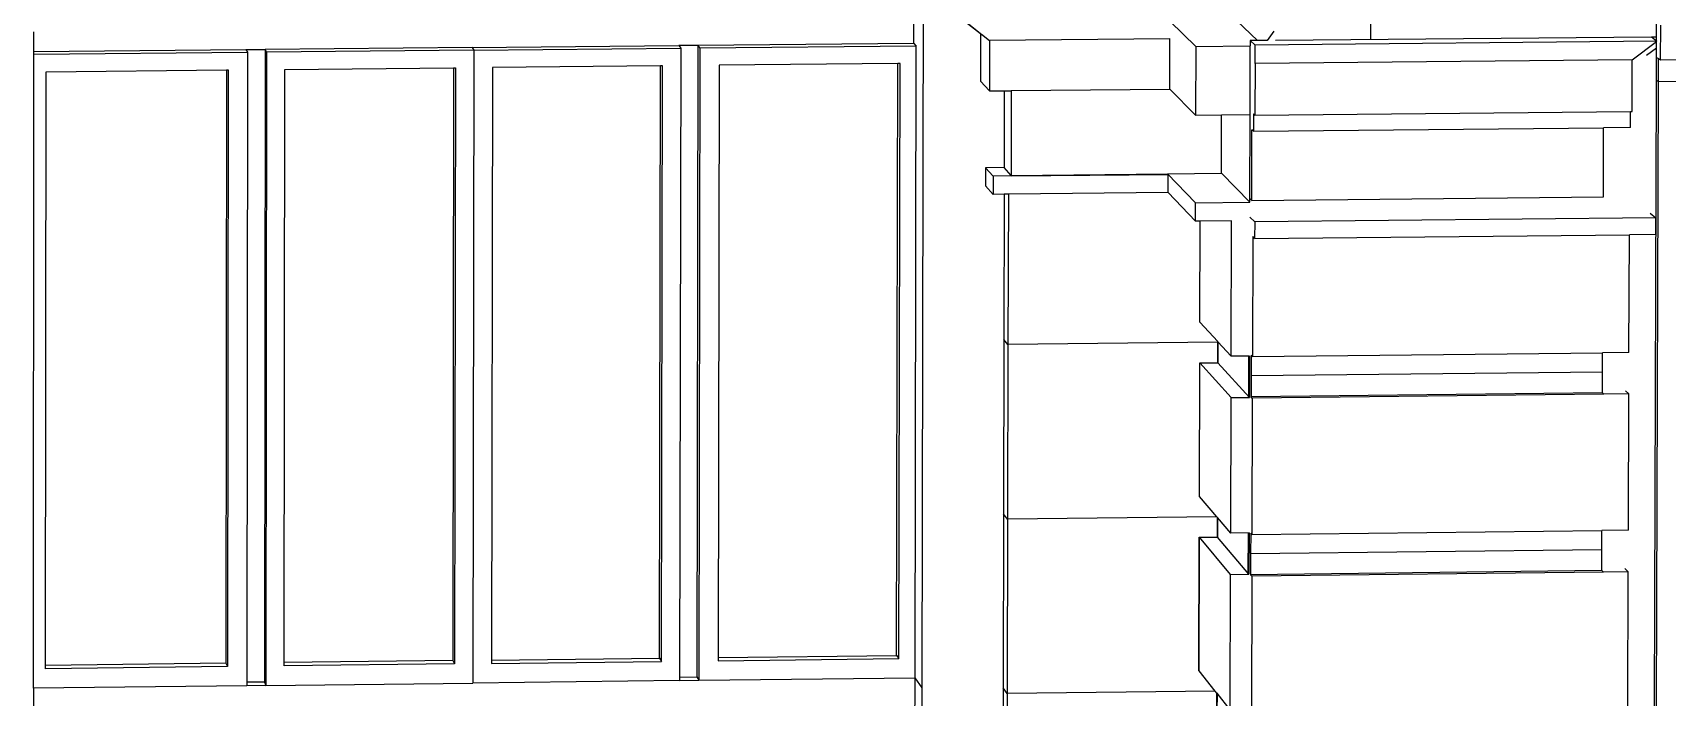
# Model space of a CAD drawing. Extents: x -106 to 80, y -44 to 65.
# Drawn here: x 4.9 to 23.6, y -25.7 to -18.09 of the extents above; entities that cross this region are included whole.
import ezdxf

# ---------------------------------------------------------------- set-up
doc = ezdxf.new("R2010")
doc.units = 0
doc.layers.get('0').update_dxf_attribs({"linetype": 'CONTINUOUS'})

msp = doc.modelspace()

# ---------------------------------------------------------------- linework, layer by layer
for p, q in [((20.209, -18.161), (20.215, -16.021)), ((15.075, -25.589), (15.091, -17.29)), ((15.744, -18.102), (15.503, -17.917)), ((18.676, -17.955), (18.914, -18.18)), ((4.91, -18.307), (4.911, -18.082)), ((14.982, -18.213), (14.982, -17.989)), ((15.587, -17.975), (15.744, -18.099)), ((15.744, -18.102), (15.743, -18.647)), ((15.744, -18.099), (15.744, -18.102)), ((15.744, -18.099), (15.763, -18.114)), ((15.771, -18.122), (15.744, -18.102)), ((15.771, -18.122), (15.763, -18.114)), ((15.763, -18.114), (15.773, -18.122)), ((15.773, -18.122), (15.771, -18.122)), ((15.773, -18.122), (15.846, -18.18)), ((18.207, -18.248), (17.913, -17.962)), ((19.099, -18.075), (19.024, -18.179)), ((19.12, -18.178), (23.42, -18.138)), ((23.42, -18.138), (23.479, -18.138)), ((23.42, -18.138), (23.479, -18.185)), ((23.479, -18.138), (23.48, -17.977)), ((23.479, -18.185), (23.479, -18.138)), ((23.525, -18.401), (23.527, -18.005)), ((4.91, -18.307), (7.336, -18.284)), ((4.91, -18.337), (4.91, -18.307)), ((4.91, -18.337), (7.354, -18.314)), ((7.336, -18.284), (7.557, -18.282)), ((7.336, -18.284), (7.354, -18.314)), ((7.354, -18.314), (7.347, -25.527)), ((7.557, -18.282), (7.549, -25.525)), ((9.925, -18.26), (7.557, -18.282)), ((7.557, -18.282), (7.575, -18.312)), ((7.575, -18.312), (7.567, -25.563)), ((9.946, -18.29), (7.575, -18.312)), ((9.925, -18.26), (12.29, -18.238)), ((9.925, -18.26), (9.946, -18.29)), ((9.946, -18.29), (9.936, -25.535)), ((9.946, -18.29), (12.313, -18.268)), ((12.509, -18.236), (12.29, -18.238)), ((12.29, -18.238), (12.313, -18.268)), ((12.313, -18.268), (12.301, -25.468)), ((12.509, -18.236), (12.497, -25.466)), ((14.982, -18.213), (12.509, -18.236)), ((12.509, -18.236), (12.533, -18.266)), ((12.533, -18.266), (12.521, -25.504)), ((15.009, -18.243), (12.533, -18.266)), ((14.982, -18.213), (15.009, -18.243)), ((14.994, -25.474), (15.009, -18.243)), ((15.846, -18.18), (15.845, -18.758)), ((17.911, -18.161), (15.846, -18.18)), ((17.91, -18.737), (17.911, -18.161)), ((17.911, -18.161), (17.912, -18.161)), ((18.207, -18.248), (18.205, -19.034)), ((18.207, -18.248), (18.831, -18.242)), ((18.831, -18.18), (18.831, -18.242)), ((18.886, -18.233), (18.831, -18.18)), ((18.914, -18.18), (18.831, -18.18)), ((18.831, -18.443), (18.831, -18.242)), ((23.484, -18.189), (18.886, -18.233)), ((18.886, -18.444), (18.886, -18.233)), ((19.023, -18.179), (18.914, -18.18)), ((23.201, -18.403), (23.479, -18.193)), ((23.479, -18.267), (23.363, -18.35)), ((23.478, -18.373), (23.479, -18.193)), ((23.479, -18.185), (23.484, -18.189)), ((23.479, -18.193), (23.484, -18.189)), ((4.906, -25.595), (4.91, -18.337)), ((5.051, -18.537), (7.115, -18.517)), ((7.115, -18.517), (7.109, -25.309)), ((7.115, -18.517), (7.133, -18.517)), ((7.133, -18.517), (7.126, -25.347)), ((7.777, -25.301), (7.784, -18.511)), ((7.784, -18.511), (9.713, -18.493)), ((9.713, -18.493), (9.704, -25.279)), ((9.713, -18.493), (9.734, -18.493)), ((9.734, -18.493), (9.725, -25.316)), ((10.158, -18.489), (10.148, -25.273)), ((12.081, -18.47), (10.158, -18.489)), ((12.07, -25.25), (12.081, -18.47)), ((12.104, -18.47), (12.081, -18.47)), ((12.093, -25.288), (12.104, -18.47)), ((12.753, -18.464), (12.741, -25.243)), ((14.797, -18.445), (12.753, -18.464)), ((14.783, -25.218), (14.797, -18.445)), ((14.823, -18.445), (14.797, -18.445)), ((14.81, -25.256), (14.823, -18.445)), ((18.829, -19.028), (18.831, -18.443)), ((18.886, -18.444), (18.884, -19.033)), ((23.201, -18.403), (18.886, -18.444)), ((23.199, -18.991), (23.201, -18.403)), ((23.478, -18.635), (23.478, -18.373)), ((23.478, -18.373), (23.502, -18.387)), ((23.501, -18.649), (23.502, -18.387)), ((23.502, -18.387), (23.525, -18.401)), ((23.525, -18.401), (26.341, -18.375)), ((5.046, -25.334), (5.051, -18.537)), ((15.845, -18.758), (15.743, -18.647)), ((23.454, -25.801), (23.478, -18.635)), ((23.477, -25.819), (23.501, -18.649)), ((23.478, -18.635), (23.501, -18.649)), ((23.501, -18.649), (26.305, -18.623)), ((15.845, -18.758), (16.016, -18.757)), ((16.016, -18.757), (16.014, -19.634)), ((16.016, -18.757), (16.096, -18.756)), ((16.096, -18.756), (16.094, -19.724)), ((17.91, -18.739), (16.096, -18.756)), ((17.91, -18.739), (17.91, -18.737)), ((18.205, -19.034), (17.91, -18.737)), ((18.205, -19.034), (18.501, -19.031)), ((18.5, -19.699), (18.501, -19.031)), ((18.501, -19.031), (18.829, -19.028)), ((18.826, -19.99), (18.829, -19.028)), ((18.827, -19.99), (18.829, -19.028)), ((18.829, -19.028), (18.829, -19.028)), ((18.884, -19.033), (18.869, -19.019)), ((18.869, -19.019), (18.869, -19.219)), ((18.884, -19.033), (23.181, -18.991)), ((23.181, -19.176), (23.181, -18.991)), ((23.181, -18.991), (23.199, -18.991)), ((18.848, -20.012), (18.85, -19.201)), ((18.869, -19.219), (18.85, -19.201)), ((18.869, -19.219), (22.874, -19.18)), ((22.871, -19.971), (22.874, -19.18)), ((23.181, -19.176), (22.874, -19.18)), ((16.014, -19.634), (15.802, -19.636)), ((15.802, -19.636), (15.802, -19.843)), ((15.888, -19.733), (15.802, -19.636)), ((16.094, -19.724), (16.014, -19.634)), ((16.101, -19.731), (15.888, -19.733)), ((15.888, -19.733), (15.888, -19.941)), ((16.094, -19.724), (17.883, -19.706)), ((16.101, -19.731), (16.094, -19.724)), ((16.101, -19.731), (17.89, -19.714)), ((17.89, -19.714), (17.883, -19.706)), ((17.883, -19.706), (17.884, -19.706)), ((17.884, -19.706), (18.5, -19.7)), ((18.202, -20.038), (17.884, -19.706)), ((17.889, -19.919), (17.89, -19.714)), ((18.827, -20.032), (18.5, -19.699)), ((18.5, -19.7), (18.5, -19.699)), ((15.888, -19.941), (15.802, -19.843)), ((16.013, -19.939), (15.888, -19.941)), ((16.013, -19.939), (16.01, -21.602)), ((16.062, -19.939), (16.013, -19.939)), ((16.062, -19.939), (16.058, -21.66)), ((17.889, -19.921), (16.062, -19.939)), ((18.202, -20.247), (17.889, -19.919)), ((17.889, -19.921), (17.889, -19.919)), ((18.827, -19.99), (18.826, -19.99)), ((18.827, -20.032), (18.827, -19.99)), ((18.848, -20.012), (18.827, -19.99)), ((18.848, -20.012), (22.871, -19.971)), ((18.202, -20.038), (18.827, -20.032)), ((18.202, -20.247), (18.202, -20.038)), ((18.881, -20.257), (18.826, -20.201)), ((23.407, -20.155), (23.471, -20.21)), ((18.256, -20.247), (18.202, -20.247)), ((18.253, -21.403), (18.256, -20.247)), ((18.254, -21.403), (18.257, -20.247)), ((18.257, -20.247), (18.256, -20.247)), ((18.616, -20.243), (18.257, -20.247)), ((18.612, -21.794), (18.616, -20.243)), ((18.881, -20.257), (18.88, -20.447)), ((23.471, -20.21), (18.881, -20.257)), ((23.471, -20.4), (23.471, -20.21)), ((18.858, -20.425), (18.855, -21.797)), ((18.88, -20.447), (18.858, -20.425)), ((18.88, -20.447), (23.168, -20.403)), ((23.164, -21.75), (23.168, -20.403)), ((23.471, -20.4), (23.168, -20.403)), ((18.254, -21.403), (18.253, -21.403)), ((18.459, -21.627), (18.254, -21.404)), ((16.01, -21.602), (16.005, -23.597)), ((16.058, -21.66), (16.01, -21.602)), ((16.058, -21.66), (16.054, -23.658)), ((18.459, -21.635), (16.058, -21.66)), ((18.459, -21.635), (18.459, -21.627)), ((18.46, -21.628), (18.459, -21.627)), ((18.459, -21.868), (18.459, -21.635)), ((18.46, -21.628), (18.46, -21.869)), ((18.612, -21.794), (18.46, -21.628)), ((18.248, -23.4), (18.252, -21.871)), ((18.249, -23.4), (18.253, -21.871)), ((18.252, -21.871), (18.459, -21.868)), ((18.253, -21.871), (18.459, -21.869)), ((18.611, -22.268), (18.253, -21.871)), ((18.459, -21.868), (18.459, -21.869)), ((18.459, -21.869), (18.46, -21.869)), ((18.82, -22.265), (18.46, -21.869)), ((18.822, -21.792), (18.612, -21.794)), ((18.811, -21.792), (18.81, -22.253)), ((18.822, -21.792), (18.82, -22.265)), ((18.822, -21.792), (18.821, -22.265)), ((18.822, -21.792), (18.822, -21.792)), ((18.84, -21.781), (18.839, -22.019)), ((18.855, -21.797), (18.84, -21.781)), ((18.855, -21.797), (22.861, -21.754)), ((23.164, -21.75), (22.861, -21.754)), ((22.861, -21.976), (22.861, -21.754)), ((22.861, -21.976), (18.839, -22.019)), ((18.839, -22.019), (18.839, -22.258)), ((22.86, -22.195), (22.861, -21.976)), ((22.86, -22.213), (18.839, -22.258)), ((18.853, -22.274), (18.839, -22.258)), ((22.877, -22.23), (18.853, -22.274)), ((22.86, -22.213), (22.86, -22.195)), ((22.86, -22.213), (22.877, -22.23)), ((23.162, -22.226), (22.877, -22.23)), ((23.125, -22.192), (23.162, -22.226)), ((23.157, -23.786), (23.162, -22.226)), ((18.607, -23.818), (18.611, -22.268)), ((18.611, -22.268), (18.821, -22.265)), ((18.821, -22.265), (18.82, -22.265)), ((18.853, -22.274), (18.849, -23.835)), ((18.249, -23.4), (18.248, -23.4)), ((18.447, -23.631), (18.249, -23.4)), ((16.005, -23.597), (16.001, -25.59)), ((16.054, -23.658), (16.005, -23.597)), ((16.054, -23.658), (16.049, -25.656)), ((18.447, -23.631), (16.054, -23.658)), ((18.454, -23.64), (18.447, -23.631)), ((18.454, -23.865), (18.454, -23.64)), ((18.455, -23.641), (18.454, -23.64)), ((18.455, -23.641), (18.454, -23.865)), ((18.607, -23.818), (18.455, -23.641)), ((18.243, -25.396), (18.247, -23.867)), ((18.244, -25.396), (18.248, -23.867)), ((18.247, -23.867), (18.454, -23.865)), ((18.248, -23.867), (18.454, -23.865)), ((18.606, -24.291), (18.248, -23.867)), ((18.454, -23.865), (18.454, -23.865)), ((18.454, -23.865), (18.454, -23.865)), ((18.815, -24.288), (18.454, -23.865)), ((18.816, -23.816), (18.607, -23.818)), ((18.806, -23.816), (18.804, -24.276)), ((18.816, -23.816), (18.815, -24.288)), ((18.815, -24.289), (18.817, -23.816)), ((18.817, -23.816), (18.816, -23.816)), ((18.835, -23.818), (18.834, -24.057)), ((18.849, -23.835), (18.835, -23.818)), ((18.849, -23.835), (22.855, -23.789)), ((22.854, -24.01), (22.855, -23.789)), ((23.157, -23.786), (22.855, -23.789)), ((18.834, -24.057), (18.833, -24.295)), ((22.854, -24.01), (18.834, -24.057)), ((22.853, -24.227), (22.854, -24.01)), ((18.602, -25.841), (18.606, -24.291)), ((18.606, -24.291), (18.815, -24.289)), ((18.815, -24.289), (18.815, -24.288)), ((22.853, -24.248), (18.833, -24.295)), ((18.848, -24.312), (18.833, -24.295)), ((18.848, -24.312), (18.844, -25.873)), ((22.871, -24.265), (18.848, -24.312)), ((22.853, -24.248), (22.853, -24.227)), ((22.853, -24.248), (22.871, -24.265)), ((23.156, -24.261), (22.871, -24.265)), ((23.118, -24.224), (23.156, -24.261)), ((23.151, -25.82), (23.156, -24.261)), ((10.148, -25.273), (12.07, -25.25)), ((12.07, -25.25), (12.093, -25.288)), ((12.741, -25.243), (14.783, -25.218)), ((12.741, -25.243), (12.741, -25.281)), ((14.783, -25.218), (14.81, -25.256)), ((7.109, -25.309), (5.046, -25.334)), ((5.046, -25.372), (5.046, -25.334)), ((7.126, -25.347), (5.046, -25.372)), ((7.109, -25.309), (7.126, -25.347)), ((9.704, -25.279), (7.777, -25.301)), ((7.777, -25.34), (7.777, -25.301)), ((9.725, -25.316), (7.777, -25.34)), ((9.704, -25.279), (9.725, -25.316)), ((10.148, -25.273), (10.148, -25.311)), ((10.148, -25.311), (12.093, -25.288)), ((12.741, -25.281), (14.81, -25.256)), ((18.244, -25.396), (18.243, -25.396)), ((18.43, -25.627), (18.244, -25.396)), ((4.906, -25.595), (4.898, -37.462)), ((7.347, -25.566), (4.906, -25.595)), ((7.549, -25.525), (7.347, -25.527)), ((7.347, -25.527), (7.347, -25.566)), ((7.567, -25.563), (7.347, -25.566)), ((7.549, -25.525), (7.567, -25.563)), ((7.567, -25.563), (9.936, -25.535)), ((12.301, -25.507), (9.936, -25.535)), ((12.301, -25.468), (12.497, -25.466)), ((12.301, -25.468), (12.301, -25.507)), ((12.301, -25.507), (12.521, -25.504)), ((12.497, -25.466), (12.521, -25.504)), ((12.521, -25.504), (14.994, -25.474)), ((14.97, -37.299), (14.994, -25.474)), ((15.075, -25.589), (14.994, -25.474)), ((15.051, -37.454), (15.075, -25.589)), ((16.001, -25.59), (15.997, -27.582)), ((16.049, -25.656), (16.001, -25.59)), ((16.049, -25.656), (16.045, -27.651)), ((18.43, -25.627), (16.049, -25.656)), ((18.449, -25.651), (18.43, -25.627)), ((18.449, -25.86), (18.449, -25.651)), ((18.45, -25.652), (18.449, -25.651)), ((18.45, -25.652), (18.449, -25.86)), ((18.602, -25.841), (18.45, -25.652))]:
    msp.add_line(p, q)

doc.saveas('drawing.dxf')
